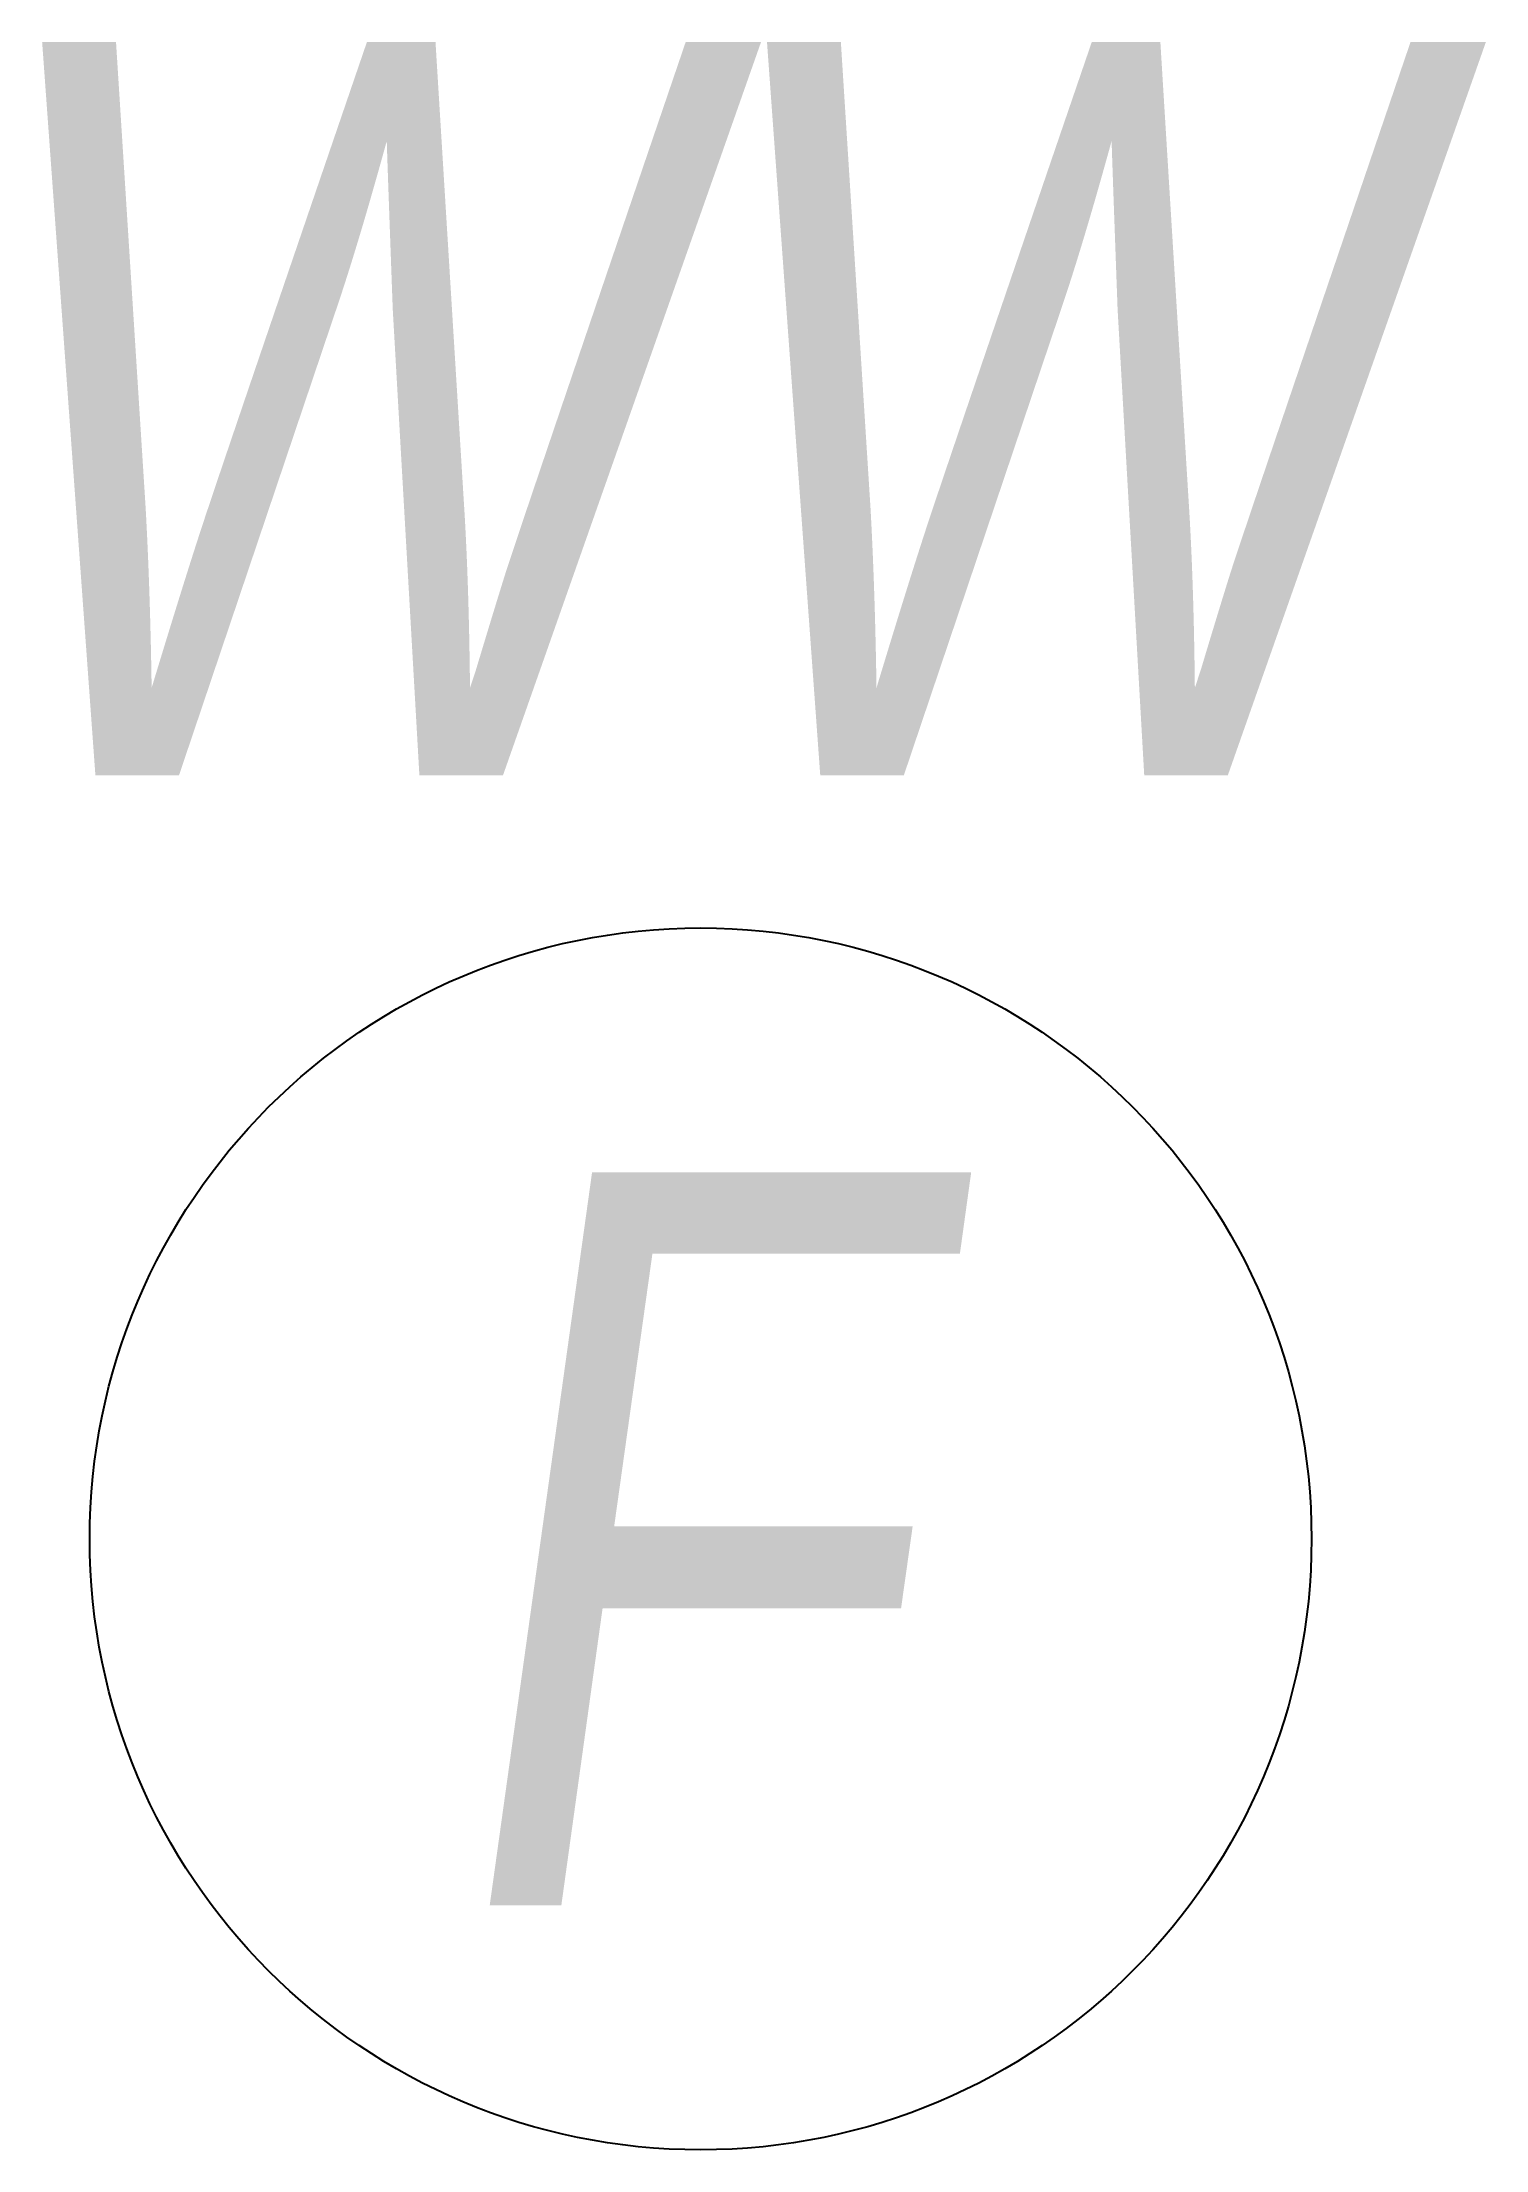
# Model space of a CAD drawing. Extents: x -2.16 to 2.57, y -2 to 4.9.
import ezdxf
from ezdxf.enums import TextEntityAlignment as Align

# ---------------------------------------------------------------- set-up
doc = ezdxf.new("R2010")
doc.units = 0
doc.header["$LTSCALE"] = 0.01
doc.header["$MEASUREMENT"] = 0
doc.layers.get('0').update_dxf_attribs({"lineweight": 20})
doc.styles.add('COA_Proposed', font='ariali.ttf', dxfattribs={"height": 2.4})

msp = doc.modelspace()

# ---------------------------------------------------------------- linework, layer by layer
at = {"color": 0, "linetype": 'ByBlock', "lineweight": -2}
msp.add_circle((0, 0), 2, dxfattribs=at)

# ---------------------------------------------------------------- texts
at = {"color": 0, "linetype": 'ByBlock', "lineweight": -2, "style": 'COA_Proposed', "width": 0.75}
msp.add_text('WW', height=2.4, dxfattribs=at).set_placement((0, 2.5), align=Align.CENTER)
msp.add_text('F', height=2.4, dxfattribs=at).set_placement((0, 0), align=Align.MIDDLE_CENTER)

doc.saveas('drawing.dxf')
